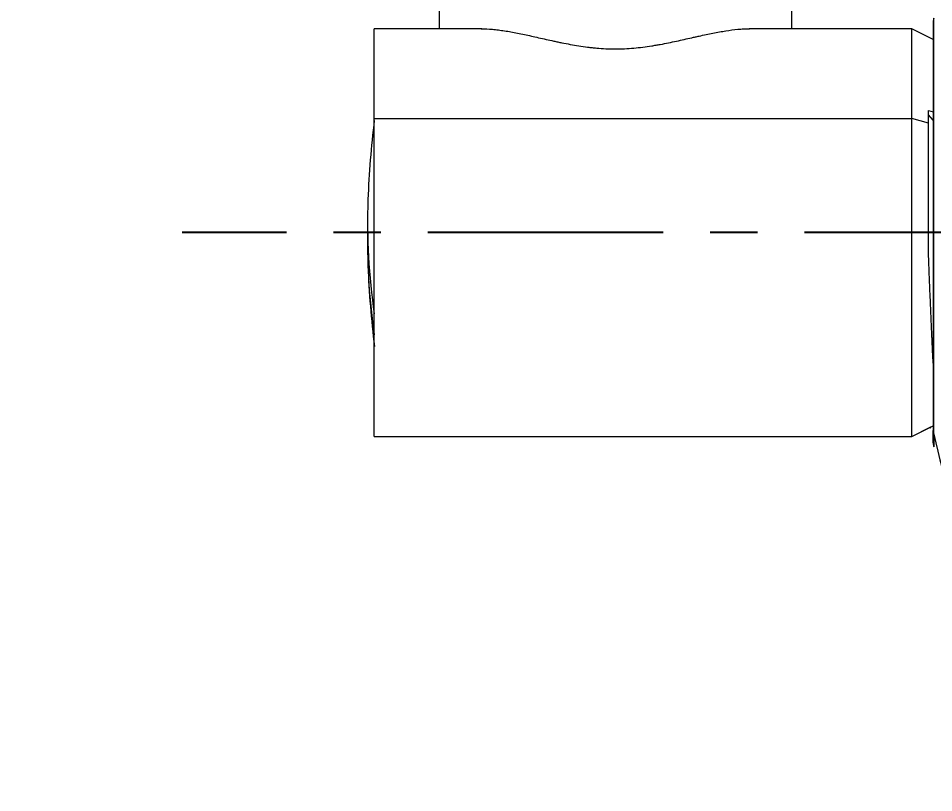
# Model space of a CAD drawing. Header units: millimetres. Extents: x 24958 to 25799, y 1150 to 1745.
# Drawn here: x 25638.93 to 25688.31, y 1311.38 to 1353.16 of the extents above; entities that cross this region are included whole.
import ezdxf

# ---------------------------------------------------------------- set-up
doc = ezdxf.new("R2010")
doc.units = ezdxf.units.MM
doc.linetypes.add('CENTERX2', pattern=[20.32, 12.7, -2.54, 2.54, -2.54])
doc.layers.add('CENTER', color=1, linetype='CENTERX2')
doc.layers.add('DIM', color=3, linetype='Continuous')
doc.styles.get("Standard").update_dxf_attribs({"font": 'arial.ttf'})
doc.dimstyles.new('ISO-25', dxfattribs={"dimtxt": 7, "dimasz": 5, "dimexe": 1.252, "dimexo": 0.625, "dimgap": 1, "dimtad": 1, "dimtih": 1, "dimtoh": 1, "dimdec": 1, "dimdsep": 46, "dimtxsty": 'Standard', "dimcen": 0, "dimclrd": 3, "dimclre": 3, "dimclrt": 4, "dimadec": 0, "dimazin": 0, "dimtfac": 1, "dimtdec": 1, "dimtmove": 0, "dimatfit": 3, "dimfxl": 1, "dimarcsym": 0})

# ---------------------------------------------------------------- blocks, each defined once
blk = doc.blocks.new('*D67')
at = {"layer": 'Defpoints', "color": 0, "transparency": 16777216}
for p in [(25647.677, 1508.301), (25471.004, 1216.195), (25647.677, 1216.195)]:
    blk.add_point(p, dxfattribs=at)
at = {"layer": 'DIM', "color": 3, "lineweight": -2, "transparency": 16777216}
for p, q in [((25647.052, 1508.301), (25469.752, 1508.301)), ((25471.004, 1502.301), (25471.004, 1367.681)), ((25471.004, 1222.195), (25471.004, 1356.815)), ((25647.052, 1216.195), (25469.752, 1216.195))]:
    blk.add_line(p, q, dxfattribs=at)
at = {"layer": 'DIM', "color": 3, "transparency": 16777216}
for points in [[(25470.004, 1502.301), (25472.004, 1502.301), (25471.004, 1508.301)], [(25470.004, 1222.195), (25472.004, 1222.195), (25471.004, 1216.195)]]:
    blk.add_solid(points, dxfattribs=at)
at = {"layer": 'DIM', "color": 4, "transparency": 16777216, "insert": (25471.004, 1362.248), "char_height": 6, "attachment_point": 5}
blk.add_mtext('(1600)', dxfattribs=at)
blk = doc.blocks.new('*D70')
at = {"layer": 'Defpoints', "color": 0, "transparency": 16777216}
for p in [(25520.597, 1321.67), (25696.555, 1251.804), (25696.555, 1228.574)]:
    blk.add_point(p, dxfattribs=at)
at = {"layer": 'DIM', "color": 3, "lineweight": -2, "transparency": 16777216}
for p, q in [((25520.597, 1321.045), (25520.597, 1227.322)), ((25696.555, 1251.179), (25696.555, 1227.322)), ((25526.597, 1228.574), (25600.732, 1228.574)), ((25690.555, 1228.574), (25616.42, 1228.574))]:
    blk.add_line(p, q, dxfattribs=at)
at = {"layer": 'DIM', "color": 3, "transparency": 16777216}
for points in [[(25526.597, 1229.574), (25526.597, 1227.574), (25520.597, 1228.574)], [(25690.555, 1229.574), (25690.555, 1227.574), (25696.555, 1228.574)]]:
    blk.add_solid(points, dxfattribs=at)
at = {"layer": 'DIM', "color": 4, "transparency": 16777216, "insert": (25608.576, 1228.574), "char_height": 6, "attachment_point": 5}
blk.add_mtext('176', dxfattribs=at)

msp = doc.modelspace()

# ---------------------------------------------------------------- linework, layer by layer
at = {"linetype": 'Continuous', "lineweight": 18, "extrusion": (0, 1, 0)}
for p, q in [((25661.628, 1371.448), (25661.628, 1352.603)), ((25680.628, 1371.448), (25680.628, 1352.603)), ((25658.128, 1347.754), (25658.128, 1352.603)), ((25663.935, 1352.603), (25658.128, 1352.603)), ((25687.128, 1352.603), (25678.357, 1352.603)), ((25687.128, 1347.754), (25687.128, 1352.603)), ((25688.285, 1352.025), (25687.128, 1352.603)), ((25688.285, 1352.953), (25688.285, 1330.926)), ((25688.029, 1348.194), (25688.285, 1348.114)), ((25658.128, 1330.603), (25658.128, 1347.754)), ((25687.128, 1330.603), (25687.128, 1347.754)), ((25688.285, 1347.671), (25688.029, 1347.948)), ((25687.128, 1330.603), (25688.285, 1331.181)), ((25687.128, 1330.603), (25688.148, 1331.113)), ((25688.285, 1330.253), (25688.285, 1330.926)), ((25658.128, 1330.603), (25687.128, 1330.603))]:
    msp.add_line(p, q, dxfattribs=at)
at = {"linetype": 'Continuous', "lineweight": 13, "extrusion": (0, 1, 0)}
for p, q in [((25688.307, 1330.726), (25688.307, 1353.165)), ((25658.128, 1347.754), (25687.128, 1347.754)), ((25688.029, 1347.502), (25687.128, 1347.754)), ((25688.307, 1330.726), (25688.307, 1330.041))]:
    msp.add_line(p, q, dxfattribs=at)
at = {"linetype": 'Continuous', "lineweight": 18}
for centre, radius, start, end in [((25689.285, 1352.953), 1, 167.7627, 180), ((25707.229, 1341.603), 49.472, 172.9711, 177.9284), ((25707.229, 1341.603), 49.472, 182.0716, 187.1423), ((25689.285, 1330.253), 1, 180, 192.2373)]:
    msp.add_arc(centre, radius, start, end, dxfattribs=at)
for centre, major_axis, start_param, end_param in [((25707.229, 1342.162), (-49.462, 0), 6.253209, 6.40419), ((25707.229, 1341.044), (49.462, 0), 3.12796, 3.262597)]:
    msp.add_ellipse(centre, major_axis=major_axis, ratio=0.829038, start_param=start_param, end_param=end_param, dxfattribs=at)
at = {"linetype": 'Continuous', "lineweight": 13}
for centre, major_axis, start_param, end_param in [((25689.285, 1330.926), (-1, 0), 6.283171, 6.496767), ((25758.284, 1345.004), (71.604, 0), 3.355174, 3.578942)]:
    msp.add_ellipse(centre, major_axis=major_axis, ratio=0.940706, start_param=start_param, end_param=end_param, dxfattribs=at)
at = {"linetype": 'Continuous', "lineweight": 18}
for points, knots in [([(25663.892, 1352.603), (25663.894, 1352.603), (25663.896, 1352.603), (25664.091, 1352.602), (25664.291, 1352.592), (25664.606, 1352.563), (25664.713, 1352.552), (25664.932, 1352.524), (25665.043, 1352.508), (25665.385, 1352.455), (25665.619, 1352.412), (25666.101, 1352.317), (25666.349, 1352.264), (25666.733, 1352.179), (25666.863, 1352.149), (25667.128, 1352.09), (25667.262, 1352.059), (25667.536, 1351.998), (25667.676, 1351.967), (25667.889, 1351.921), (25667.961, 1351.905), (25668.106, 1351.875), (25668.179, 1351.86), (25668.399, 1351.815), (25668.548, 1351.785), (25668.851, 1351.73), (25669.004, 1351.703), (25669.316, 1351.653), (25669.474, 1351.63), (25669.676, 1351.605), (25669.717, 1351.6), (25669.798, 1351.59), (25669.839, 1351.586), (25669.962, 1351.572), (25670.044, 1351.564), (25670.291, 1351.543), (25670.457, 1351.531), (25670.789, 1351.516), (25670.957, 1351.512), (25671.209, 1351.512), (25671.293, 1351.513), (25671.42, 1351.516), (25671.462, 1351.517), (25671.547, 1351.52), (25671.757, 1351.529), (25671.965, 1351.543), (25672.457, 1351.586), (25672.778, 1351.628), (25673.133, 1351.684), (25673.172, 1351.69), (25673.25, 1351.703), (25673.366, 1351.723), (25673.481, 1351.743), (25673.707, 1351.785), (25673.856, 1351.814), (25674.147, 1351.874), (25674.291, 1351.904), (25674.573, 1351.965), (25674.712, 1351.996), (25674.986, 1352.058), (25675.121, 1352.088), (25675.321, 1352.133), (25675.387, 1352.148), (25675.519, 1352.177), (25675.584, 1352.192), (25675.907, 1352.264), (25676.156, 1352.317), (25676.637, 1352.412), (25676.869, 1352.454), (25677.319, 1352.525), (25677.536, 1352.552), (25677.85, 1352.582), (25677.953, 1352.589), (25678.156, 1352.6), (25678.255, 1352.602), (25678.357, 1352.603), (25678.362, 1352.603), (25678.367, 1352.603)], [0, 0, 0, 0, 0.00061, 0.00061, 0.056053, 0.056053, 0.083775, 0.083775, 0.111496, 0.111496, 0.166939, 0.166939, 0.222382, 0.222382, 0.250104, 0.250104, 0.277826, 0.277826, 0.305547, 0.305547, 0.319408, 0.319408, 0.333269, 0.333269, 0.36099, 0.36099, 0.388712, 0.388712, 0.416433, 0.416433, 0.423364, 0.423364, 0.430294, 0.430294, 0.444155, 0.444155, 0.471877, 0.471877, 0.499598, 0.499598, 0.513459, 0.513459, 0.520389, 0.520389, 0.52732, 0.555041, 0.555041, 0.610484, 0.610484, 0.617415, 0.617415, 0.624345, 0.638206, 0.638206, 0.665927, 0.665927, 0.693649, 0.693649, 0.721371, 0.721371, 0.749092, 0.749092, 0.762953, 0.762953, 0.776814, 0.776814, 0.832257, 0.832257, 0.8877, 0.8877, 0.943143, 0.943143, 0.970865, 0.970865, 0.998586, 0.998586, 1, 1, 1, 1]), ([(25688.029, 1340.429), (25688.029, 1340.741), (25688.029, 1341.051), (25688.029, 1341.669), (25688.029, 1342.286), (25688.029, 1342.9), (25688.029, 1343.511), (25688.029, 1343.816), (25688.029, 1344.424), (25688.029, 1344.723), (25688.029, 1345.308), (25688.029, 1345.883), (25688.029, 1346.436), (25688.029, 1346.977), (25688.029, 1347.243), (25688.029, 1347.502)], [0, 0, 0, 0, 0.125, 0.125, 0.25, 0.375, 0.375, 0.5, 0.5, 0.625, 0.625, 0.75, 0.875, 0.875, 1, 1, 1, 1]), ([(25688.285, 1334.554), (25688.274, 1334.758), (25688.263, 1334.969), (25688.245, 1335.312), (25688.239, 1335.439), (25688.23, 1335.633), (25688.226, 1335.698), (25688.22, 1335.83), (25688.217, 1335.897), (25688.201, 1336.232), (25688.189, 1336.507), (25688.164, 1337.068), (25688.152, 1337.355), (25688.128, 1337.941), (25688.115, 1338.24), (25688.096, 1338.698), (25688.09, 1338.852), (25688.081, 1339.085), (25688.078, 1339.163), (25688.071, 1339.32), (25688.068, 1339.398), (25688.053, 1339.791), (25688.04, 1340.109), (25688.028, 1340.429)], [0, 0, 0, 0, 0.128224, 0.128224, 0.200872, 0.200872, 0.237196, 0.237196, 0.27352, 0.27352, 0.418816, 0.418816, 0.564112, 0.564112, 0.709408, 0.709408, 0.782056, 0.782056, 0.81838, 0.81838, 0.854704, 0.854704, 1, 1, 1, 1])]:
    msp.add_open_spline(points, degree=3, knots=knots, dxfattribs=at)
for points, degree in [([(25688.029, 1347.502), (25688.029, 1347.739), (25688.029, 1347.97), (25688.029, 1348.194)], 3), ([(25688.112, 1331.05), (25688.129, 1331.08), (25688.147, 1331.11)], 2)]:
    msp.add_open_spline(points, degree=degree, dxfattribs=at)
at = {"layer": 'CENTER'}
msp.add_line((25714.355, 1341.603), (25647.771, 1341.603), dxfattribs=at)

# ---------------------------------------------------------------- dimensions: what is measured, and where the dimension line sits
at = {"layer": 'DIM', "color": 3}
dim = msp.add_linear_dim(base=(25471.004, 1216.195), p1=(25647.677, 1508.301), p2=(25647.677, 1216.195), angle=90, text='(1600)', dimstyle='ISO-25', override={"dimtxt": 6, "dimasz": 6, "dimgap": 1.5, "dimtad": 0}, dxfattribs=at)
dim.commit()
dim.dimension.update_dxf_attribs({"geometry": '*D67', "text_midpoint": (25471.004, 1362.248)})
dim = msp.add_linear_dim(base=(25696.555, 1228.574), p1=(25520.597, 1321.67), p2=(25696.555, 1251.804), dimstyle='ISO-25', override={"dimtxt": 6, "dimasz": 6, "dimgap": 1.5, "dimtad": 0}, dxfattribs=at)
dim.commit()
dim.dimension.update_dxf_attribs({"geometry": '*D70', "text_midpoint": (25608.576, 1228.574)})

doc.saveas('drawing.dxf')
